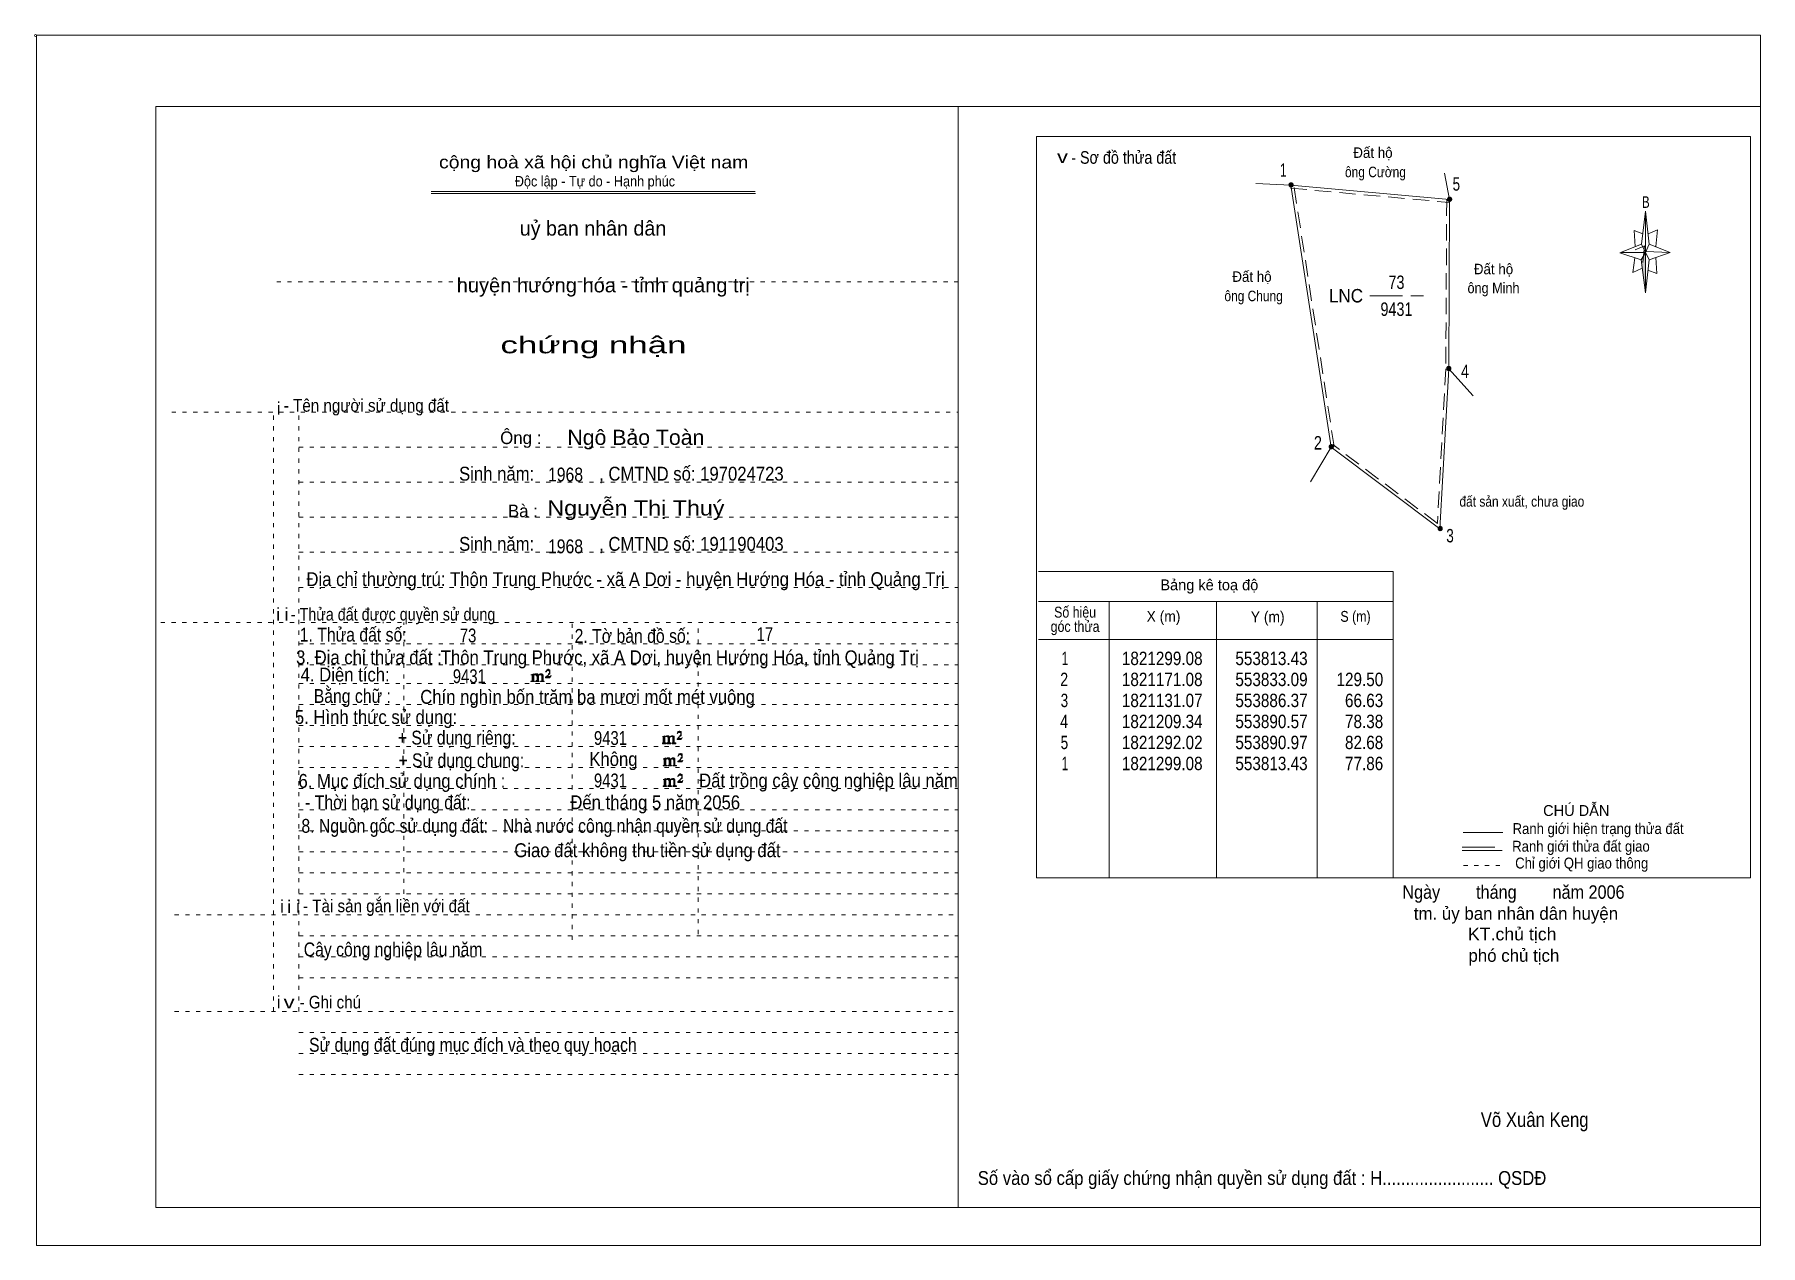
# Model space of a CAD drawing. Header units: centimetres. Extents: x -1.6 to 39.5, y -3.3 to 25.5.
import ezdxf
from ezdxf.enums import TextEntityAlignment as Align

# ---------------------------------------------------------------- set-up
doc = ezdxf.new("R2010")
doc.units = ezdxf.units.CM
doc.header["$LTSCALE"] = 0.13
for name, pattern in [('DOTTED', [1.5, 0.3, -1.2]), ('LONG_DASHED', [7.5, 6, -1.5]), ('MEDIUM_DASHED', [4.5, 3, -1.5])]:
    doc.linetypes.add(name, pattern=pattern)
for name, color, linetype, lineweight in [('1', 7, 'DOTTED', 13), ('10', 7, 'Continuous', 13), ('32', 7, 'LONG_DASHED', 13), ('33', 7, 'LONG_DASHED', 13), ('4', 7, 'Continuous', 13), ('5', 7, 'Continuous', 13), ('50', 7, 'Continuous', 13)]:
    doc.layers.add(name, color=color, linetype=linetype, lineweight=lineweight)
doc.layers.add('30', color=7, linetype='Continuous')

msp = doc.modelspace()

# ---------------------------------------------------------------- hatches: boundary and pattern name
at = {"layer": '32'}
for points in [[(28.386, 21.918, 1), (28.286, 21.918, 1)], [(32.16, 21.574, 1), (32.06, 21.574, 1)], [(32.141, 17.549, 1), (32.041, 17.549, 1)], [(29.343, 15.686, 1), (29.243, 15.686, 1)], [(31.936, 13.739, 1), (31.836, 13.739, 1)]]:
    msp.add_hatch(color=256, dxfattribs=at).paths.add_polyline_path(points)
at = {"layer": '5'}
msp.add_hatch(color=256, dxfattribs=at).paths.add_polyline_path([(36.77, 20.31), (36.77, 19.35), (36.67, 20.13)])
at = {"layer": '50'}
for points in [[(10.27, 10.13), (10.27, 10.12), (10.27, 10.11), (10.25, 10.11), (10.24, 10.11), (10.24, 10.1), (10.33, 10.1), (10.33, 10.11), (10.32, 10.11), (10.31, 10.11), (10.31, 10.12), (10.31, 10.13), (10.31, 10.24), (10.31, 10.25), (10.32, 10.26), (10.34, 10.26), (10.35, 10.26), (10.36, 10.26), (10.37, 10.25), (10.39, 10.22), (10.39, 10.13), (10.37, 10.12), (10.37, 10.11), (10.36, 10.11), (10.35, 10.11), (10.35, 10.1), (10.44, 10.1), (10.44, 10.11), (10.43, 10.11), (10.42, 10.11), (10.42, 10.12), (10.42, 10.13), (10.42, 10.24), (10.44, 10.26), (10.45, 10.26), (10.46, 10.26), (10.49, 10.26), (10.49, 10.25), (10.5, 10.24), (10.5, 10.22), (10.5, 10.13), (10.5, 10.12), (10.49, 10.11), (10.49, 10.11), (10.47, 10.11), (10.47, 10.1), (10.56, 10.1), (10.56, 10.11), (10.55, 10.11), (10.54, 10.11), (10.53, 10.12), (10.53, 10.13), (10.53, 10.2), (10.53, 10.25), (10.53, 10.26), (10.52, 10.27), (10.5, 10.28), (10.47, 10.28), (10.46, 10.28), (10.44, 10.27), (10.41, 10.25), (10.41, 10.26), (10.4, 10.28), (10.39, 10.28), (10.37, 10.28), (10.35, 10.28), (10.34, 10.28), (10.32, 10.26), (10.31, 10.26), (10.31, 10.25), (10.31, 10.25), (10.31, 10.26), (10.31, 10.28), (10.24, 10.26), (10.24, 10.26), (10.25, 10.26), (10.27, 10.25), (10.27, 10.24), (10.27, 10.23)], [(10.69, 10.19), (10.72, 10.24), (10.72, 10.24), (10.71, 10.22), (10.69, 10.22), (10.68, 10.22), (10.63, 10.22), (10.66, 10.26), (10.67, 10.27), (10.69, 10.28), (10.69, 10.3), (10.69, 10.32), (10.69, 10.34), (10.69, 10.35), (10.69, 10.37), (10.68, 10.38), (10.67, 10.38), (10.66, 10.39), (10.65, 10.39), (10.63, 10.38), (10.63, 10.38), (10.62, 10.37), (10.61, 10.35), (10.59, 10.33), (10.61, 10.33), (10.61, 10.35), (10.62, 10.35), (10.63, 10.36), (10.65, 10.36), (10.66, 10.36), (10.67, 10.35), (10.68, 10.35), (10.68, 10.32), (10.68, 10.3), (10.66, 10.28), (10.66, 10.26), (10.65, 10.25), (10.59, 10.2), (10.59, 10.19)], [(13.39, 8.66), (13.39, 8.65), (13.39, 8.64), (13.38, 8.64), (13.37, 8.64), (13.37, 8.62), (13.45, 8.62), (13.45, 8.64), (13.44, 8.64), (13.43, 8.64), (13.43, 8.65), (13.43, 8.66), (13.43, 8.77), (13.43, 8.78), (13.44, 8.79), (13.47, 8.79), (13.48, 8.79), (13.49, 8.79), (13.5, 8.78), (13.51, 8.74), (13.51, 8.66), (13.5, 8.65), (13.5, 8.64), (13.49, 8.64), (13.48, 8.64), (13.48, 8.62), (13.57, 8.62), (13.57, 8.64), (13.55, 8.64), (13.54, 8.64), (13.54, 8.65), (13.54, 8.66), (13.54, 8.77), (13.57, 8.79), (13.58, 8.79), (13.59, 8.79), (13.61, 8.79), (13.61, 8.78), (13.62, 8.77), (13.62, 8.74), (13.62, 8.66), (13.62, 8.65), (13.61, 8.64), (13.61, 8.64), (13.6, 8.64), (13.6, 8.62), (13.69, 8.62), (13.69, 8.64), (13.67, 8.64), (13.66, 8.64), (13.65, 8.65), (13.65, 8.66), (13.65, 8.73), (13.65, 8.78), (13.65, 8.79), (13.64, 8.8), (13.62, 8.81), (13.6, 8.81), (13.59, 8.81), (13.57, 8.8), (13.53, 8.78), (13.53, 8.79), (13.52, 8.81), (13.51, 8.81), (13.5, 8.81), (13.48, 8.81), (13.47, 8.81), (13.44, 8.79), (13.43, 8.79), (13.43, 8.78), (13.43, 8.78), (13.43, 8.79), (13.43, 8.81), (13.37, 8.79), (13.37, 8.79), (13.38, 8.79), (13.39, 8.78), (13.39, 8.77), (13.39, 8.76)], [(13.82, 8.72), (13.84, 8.77), (13.84, 8.77), (13.83, 8.74), (13.82, 8.74), (13.81, 8.74), (13.75, 8.74), (13.79, 8.79), (13.8, 8.8), (13.82, 8.81), (13.82, 8.83), (13.82, 8.84), (13.82, 8.87), (13.82, 8.88), (13.82, 8.9), (13.81, 8.91), (13.8, 8.91), (13.79, 8.92), (13.77, 8.92), (13.75, 8.91), (13.75, 8.91), (13.74, 8.9), (13.73, 8.88), (13.72, 8.86), (13.73, 8.86), (13.73, 8.88), (13.74, 8.88), (13.75, 8.89), (13.77, 8.89), (13.79, 8.89), (13.8, 8.88), (13.81, 8.88), (13.81, 8.84), (13.81, 8.83), (13.79, 8.81), (13.79, 8.79), (13.77, 8.78), (13.72, 8.73), (13.72, 8.72)], [(13.41, 8.12), (13.41, 8.11), (13.41, 8.1), (13.4, 8.1), (13.39, 8.1), (13.39, 8.09), (13.48, 8.09), (13.48, 8.1), (13.47, 8.1), (13.45, 8.1), (13.45, 8.11), (13.45, 8.12), (13.45, 8.23), (13.45, 8.24), (13.47, 8.26), (13.49, 8.26), (13.5, 8.26), (13.51, 8.26), (13.52, 8.24), (13.53, 8.21), (13.53, 8.12), (13.52, 8.11), (13.52, 8.1), (13.51, 8.1), (13.5, 8.1), (13.5, 8.09), (13.59, 8.09), (13.59, 8.1), (13.58, 8.1), (13.57, 8.1), (13.57, 8.11), (13.57, 8.12), (13.57, 8.23), (13.59, 8.26), (13.6, 8.26), (13.61, 8.26), (13.63, 8.26), (13.63, 8.24), (13.64, 8.23), (13.64, 8.21), (13.64, 8.12), (13.64, 8.11), (13.63, 8.1), (13.63, 8.1), (13.62, 8.1), (13.62, 8.09), (13.71, 8.09), (13.71, 8.1), (13.7, 8.1), (13.69, 8.1), (13.67, 8.11), (13.67, 8.12), (13.67, 8.2), (13.67, 8.24), (13.67, 8.26), (13.66, 8.27), (13.64, 8.28), (13.62, 8.28), (13.61, 8.28), (13.59, 8.27), (13.55, 8.24), (13.55, 8.26), (13.54, 8.28), (13.53, 8.28), (13.52, 8.28), (13.5, 8.28), (13.49, 8.28), (13.47, 8.26), (13.45, 8.26), (13.45, 8.24), (13.45, 8.24), (13.45, 8.26), (13.45, 8.28), (13.39, 8.26), (13.39, 8.26), (13.4, 8.26), (13.41, 8.24), (13.41, 8.23), (13.41, 8.22)], [(13.84, 8.19), (13.86, 8.23), (13.86, 8.23), (13.85, 8.21), (13.84, 8.21), (13.83, 8.21), (13.77, 8.21), (13.81, 8.26), (13.82, 8.27), (13.84, 8.28), (13.84, 8.3), (13.84, 8.31), (13.84, 8.33), (13.84, 8.34), (13.84, 8.37), (13.83, 8.38), (13.82, 8.38), (13.81, 8.39), (13.8, 8.39), (13.77, 8.38), (13.77, 8.38), (13.76, 8.37), (13.75, 8.34), (13.74, 8.32), (13.75, 8.32), (13.75, 8.34), (13.76, 8.34), (13.77, 8.36), (13.8, 8.36), (13.81, 8.36), (13.82, 8.34), (13.83, 8.34), (13.83, 8.31), (13.83, 8.3), (13.81, 8.28), (13.81, 8.26), (13.8, 8.24), (13.74, 8.2), (13.74, 8.19)], [(13.84, 7.7), (13.86, 7.75), (13.86, 7.75), (13.85, 7.72), (13.84, 7.72), (13.83, 7.72), (13.77, 7.72), (13.81, 7.77), (13.82, 7.78), (13.84, 7.79), (13.84, 7.81), (13.84, 7.82), (13.84, 7.85), (13.84, 7.86), (13.84, 7.88), (13.83, 7.89), (13.82, 7.89), (13.81, 7.9), (13.79, 7.9), (13.77, 7.89), (13.77, 7.89), (13.76, 7.88), (13.75, 7.86), (13.74, 7.84), (13.75, 7.84), (13.75, 7.86), (13.76, 7.86), (13.77, 7.87), (13.79, 7.87), (13.81, 7.87), (13.82, 7.86), (13.83, 7.86), (13.83, 7.82), (13.83, 7.81), (13.81, 7.79), (13.81, 7.77), (13.79, 7.76), (13.74, 7.71), (13.74, 7.7)], [(13.41, 7.64), (13.41, 7.63), (13.41, 7.62), (13.4, 7.62), (13.39, 7.62), (13.39, 7.6), (13.47, 7.6), (13.47, 7.62), (13.46, 7.62), (13.45, 7.62), (13.45, 7.63), (13.45, 7.64), (13.45, 7.75), (13.45, 7.76), (13.46, 7.77), (13.49, 7.77), (13.5, 7.77), (13.51, 7.77), (13.52, 7.76), (13.53, 7.72), (13.53, 7.64), (13.52, 7.63), (13.52, 7.62), (13.51, 7.62), (13.5, 7.62), (13.5, 7.6), (13.59, 7.6), (13.59, 7.62), (13.57, 7.62), (13.56, 7.62), (13.56, 7.63), (13.56, 7.64), (13.56, 7.75), (13.59, 7.77), (13.6, 7.77), (13.61, 7.77), (13.63, 7.77), (13.63, 7.76), (13.64, 7.75), (13.64, 7.72), (13.64, 7.64), (13.64, 7.63), (13.63, 7.62), (13.63, 7.62), (13.62, 7.62), (13.62, 7.6), (13.71, 7.6), (13.71, 7.62), (13.69, 7.62), (13.68, 7.62), (13.67, 7.63), (13.67, 7.64), (13.67, 7.71), (13.67, 7.76), (13.67, 7.77), (13.66, 7.78), (13.64, 7.79), (13.62, 7.79), (13.61, 7.79), (13.59, 7.78), (13.55, 7.76), (13.55, 7.77), (13.54, 7.79), (13.53, 7.79), (13.52, 7.79), (13.5, 7.79), (13.49, 7.79), (13.46, 7.77), (13.45, 7.77), (13.45, 7.76), (13.45, 7.76), (13.45, 7.77), (13.45, 7.79), (13.39, 7.77), (13.39, 7.77), (13.4, 7.77), (13.41, 7.76), (13.41, 7.75), (13.41, 7.74)]]:
    msp.add_hatch(color=256, dxfattribs=at).paths.add_polyline_path(points)

# ---------------------------------------------------------------- linework, layer by layer
at = {"layer": '1', "linetype": 'Continuous'}
for p, q in [((1.31, -2.42), (1.31, 23.78)), ((1.31, 23.78), (39.51, 23.78)), ((20.41, -2.42), (20.41, 23.78)), ((39.51, -2.42), (39.51, 23.78)), ((7.87, 21.76), (15.58, 21.76)), ((7.87, 21.71), (15.59, 21.71)), ((36.67, 20.13), (36.16, 20.3)), ((1.31, -2.42), (39.51, -2.42))]:
    msp.add_line(p, q, dxfattribs=at)
at = {"layer": '1'}
for p, q in [((4.19, 19.61), (20.41, 19.61)), ((1.69, 16.51), (20.41, 16.51)), ((4.11, 2.25), (4.11, 16.51)), ((4.72, 2.25), (4.72, 16.51)), ((4.72, 15.68), (20.41, 15.68)), ((4.72, 14.84), (20.41, 14.84)), ((4.72, 14.01), (20.41, 14.01)), ((4.72, 13.18), (20.41, 13.18)), ((4.72, 12.34), (20.41, 12.34)), ((1.43, 11.5), (20.41, 11.5)), ((7.22, 5.05), (7.22, 11.5)), ((11.22, 3.95), (11.22, 11.5)), ((14.22, 4.09), (14.22, 11.5)), ((4.72, 11), (20.41, 11)), ((4.72, 10.5), (20.41, 10.5)), ((4.72, 10.05), (20.41, 10.05)), ((4.72, 9.55), (20.41, 9.55)), ((4.72, 9.05), (20.41, 9.05)), ((4.72, 8.55), (20.41, 8.55)), ((4.72, 8.05), (20.41, 8.05)), ((4.72, 7.55), (20.41, 7.55)), ((4.72, 7.05), (20.41, 7.05)), ((4.72, 6.55), (20.41, 6.55)), ((4.72, 6.05), (20.41, 6.05)), ((4.72, 5.55), (20.41, 5.55)), ((4.72, 5.05), (20.41, 5.05)), ((1.76, 4.55), (20.41, 4.55)), ((4.72, 4.05), (20.41, 4.05)), ((4.72, 3.55), (20.41, 3.55)), ((4.72, 3.05), (20.41, 3.05)), ((1.76, 2.25), (20.41, 2.25)), ((4.72, 1.75), (20.41, 1.75)), ((4.72, 1.25), (20.41, 1.25)), ((4.72, 0.75), (20.41, 0.75))]:
    msp.add_line(p, q, dxfattribs=at)
at = {"layer": '1', "linetype": 'Continuous'}
msp.add_lwpolyline([(-1.53, -3.32), (39.51, -3.32), (39.51, 25.48), (-1.53, 25.48)], close=True, dxfattribs=at)
msp.add_lwpolyline([(36.68, 19.93), (36.47, 19.83), (36.52, 20.18)], dxfattribs=at)
at = {"layer": '10'}
for p, q in [((32.11, 21.57), (31.99, 22.2)), ((28.33, 21.91), (27.5, 21.95)), ((32.67, 16.9), (32.09, 17.54)), ((29.29, 15.68), (28.8, 14.85))]:
    msp.add_line(p, q, dxfattribs=at)
at = {"layer": '10', "linetype": 'MEDIUM_DASHED'}
for p, q in [((28.32, 21.84), (32.1, 21.5)), ((29.36, 15.69), (28.4, 21.92)), ((32.04, 21.57), (32.02, 17.54))]:
    msp.add_line(p, q, dxfattribs=at)
at = {"layer": '10'}
for points in [[(29.29, 15.68), (28.33, 21.91), (32.11, 21.57), (32.09, 17.54)], [(32.09, 17.54), (31.88, 13.73), (29.29, 15.68)]]:
    msp.add_lwpolyline(points, dxfattribs=at)
msp.add_lwpolyline([(32.09, 17.54), (31.88, 13.73), (29.29, 15.68), (28.33, 21.91), (32.11, 21.57)], close=True, dxfattribs=at)
at = {"layer": '10', "linetype": 'MEDIUM_DASHED'}
msp.add_lwpolyline([(32.02, 17.54), (31.82, 13.86), (29.33, 15.74)], dxfattribs=at)
at = {"layer": '32'}
for centre in [(28.336, 21.918), (32.11, 21.574), (32.091, 17.549), (29.293, 15.686), (31.886, 13.739)]:
    msp.add_circle(centre, 0.05, dxfattribs=at)
at = {"layer": '33'}
msp.add_line((30.21, 19.28), (31.49, 19.28), dxfattribs=at)
at = {"layer": '4'}
for p, q in [((22.32, 12.72), (30.77, 12.72)), ((30.77, 5.43), (30.77, 12.72)), ((22.32, 12), (30.77, 12)), ((24.01, 5.43), (24.01, 12)), ((26.56, 5.43), (26.56, 12)), ((28.96, 12), (28.96, 5.43)), ((22.32, 11.1), (30.77, 11.1)), ((32.43, 6.51), (33.38, 6.51)), ((32.41, 6.08), (33.36, 6.08))]:
    msp.add_line(p, q, dxfattribs=at)
at = {"layer": '4', "linetype": 'LONG_DASHED'}
msp.add_line((32.41, 6.16), (33.36, 6.16), dxfattribs=at)
at = {"layer": '4', "linetype": 'DOTTED'}
msp.add_line((32.44, 5.72), (33.43, 5.72), dxfattribs=at)
at = {"layer": '4'}
msp.add_lwpolyline([(22.28, 23.07), (39.27, 23.07), (39.27, 5.43), (22.28, 5.43)], close=True, dxfattribs=at)
msp.add_circle((-1.55, 25.47), 0.025, dxfattribs=at)
at = {"layer": '5'}
for p, q in [((36.68, 20.51), (36.77, 21.29)), ((36.86, 20.51), (37.36, 20.31)), ((37.02, 20.19), (37.04, 19.81)), ((36.86, 20.13), (36.77, 19.35)), ((37.04, 19.81), (36.83, 19.89))]:
    msp.add_line(p, q, dxfattribs=at)
for points in [[(36.77, 21.29), (36.86, 20.51), (36.77, 20.31)], [(36.77, 20.31), (36.18, 20.31), (36.68, 20.51), (36.86, 20.13), (37.36, 20.31), (36.77, 20.33)], [(36.77, 20.31), (36.77, 19.35), (36.67, 20.13)]]:
    msp.add_lwpolyline(points, close=True, dxfattribs=at)
for points in [[(36.71, 20.75), (36.5, 20.83), (36.53, 20.45)], [(36.84, 20.75), (37.06, 20.85), (37.02, 20.45)], [(36.77, 20.31), (36.68, 20.51), (36.18, 20.31)], [(36.53, 20.37), (36.75, 20.47), (36.71, 20.07)], [(36.77, 20.31), (36.86, 20.13), (37.36, 20.31)]]:
    msp.add_lwpolyline(points, dxfattribs=at)
at = {"layer": '50'}
for points in [[(10.27, 10.13), (10.27, 10.12), (10.27, 10.11), (10.25, 10.11), (10.24, 10.11), (10.24, 10.1), (10.33, 10.1), (10.33, 10.11), (10.32, 10.11), (10.31, 10.11), (10.31, 10.12), (10.31, 10.13), (10.31, 10.24), (10.31, 10.25), (10.32, 10.26), (10.34, 10.26), (10.35, 10.26), (10.36, 10.26), (10.37, 10.25), (10.39, 10.22), (10.39, 10.13), (10.37, 10.12), (10.37, 10.11), (10.36, 10.11), (10.35, 10.11), (10.35, 10.1), (10.44, 10.1), (10.44, 10.11), (10.43, 10.11), (10.42, 10.11), (10.42, 10.12), (10.42, 10.13), (10.42, 10.24), (10.44, 10.26), (10.45, 10.26), (10.46, 10.26), (10.49, 10.26), (10.49, 10.25), (10.5, 10.24), (10.5, 10.22), (10.5, 10.13), (10.5, 10.12), (10.49, 10.11), (10.49, 10.11), (10.47, 10.11), (10.47, 10.1), (10.56, 10.1), (10.56, 10.11), (10.55, 10.11), (10.54, 10.11), (10.53, 10.12), (10.53, 10.13), (10.53, 10.2), (10.53, 10.25), (10.53, 10.26), (10.52, 10.27), (10.5, 10.28), (10.47, 10.28), (10.46, 10.28), (10.44, 10.27), (10.41, 10.25), (10.41, 10.26), (10.4, 10.28), (10.39, 10.28), (10.37, 10.28), (10.35, 10.28), (10.34, 10.28), (10.32, 10.26), (10.31, 10.26), (10.31, 10.25), (10.31, 10.25), (10.31, 10.26), (10.31, 10.28), (10.24, 10.26), (10.24, 10.26), (10.25, 10.26), (10.27, 10.25), (10.27, 10.24), (10.27, 10.23)], [(10.69, 10.19), (10.72, 10.24), (10.72, 10.24), (10.71, 10.22), (10.69, 10.22), (10.68, 10.22), (10.63, 10.22), (10.66, 10.26), (10.67, 10.27), (10.69, 10.28), (10.69, 10.3), (10.69, 10.32), (10.69, 10.34), (10.69, 10.35), (10.69, 10.37), (10.68, 10.38), (10.67, 10.38), (10.66, 10.39), (10.65, 10.39), (10.63, 10.38), (10.63, 10.38), (10.62, 10.37), (10.61, 10.35), (10.59, 10.33), (10.61, 10.33), (10.61, 10.35), (10.62, 10.35), (10.63, 10.36), (10.65, 10.36), (10.66, 10.36), (10.67, 10.35), (10.68, 10.35), (10.68, 10.32), (10.68, 10.3), (10.66, 10.28), (10.66, 10.26), (10.65, 10.25), (10.59, 10.2), (10.59, 10.19)], [(13.39, 8.66), (13.39, 8.65), (13.39, 8.64), (13.38, 8.64), (13.37, 8.64), (13.37, 8.62), (13.45, 8.62), (13.45, 8.64), (13.44, 8.64), (13.43, 8.64), (13.43, 8.65), (13.43, 8.66), (13.43, 8.77), (13.43, 8.78), (13.44, 8.79), (13.47, 8.79), (13.48, 8.79), (13.49, 8.79), (13.5, 8.78), (13.51, 8.74), (13.51, 8.66), (13.5, 8.65), (13.5, 8.64), (13.49, 8.64), (13.48, 8.64), (13.48, 8.62), (13.57, 8.62), (13.57, 8.64), (13.55, 8.64), (13.54, 8.64), (13.54, 8.65), (13.54, 8.66), (13.54, 8.77), (13.57, 8.79), (13.58, 8.79), (13.59, 8.79), (13.61, 8.79), (13.61, 8.78), (13.62, 8.77), (13.62, 8.74), (13.62, 8.66), (13.62, 8.65), (13.61, 8.64), (13.61, 8.64), (13.6, 8.64), (13.6, 8.62), (13.69, 8.62), (13.69, 8.64), (13.67, 8.64), (13.66, 8.64), (13.65, 8.65), (13.65, 8.66), (13.65, 8.73), (13.65, 8.78), (13.65, 8.79), (13.64, 8.8), (13.62, 8.81), (13.6, 8.81), (13.59, 8.81), (13.57, 8.8), (13.53, 8.78), (13.53, 8.79), (13.52, 8.81), (13.51, 8.81), (13.5, 8.81), (13.48, 8.81), (13.47, 8.81), (13.44, 8.79), (13.43, 8.79), (13.43, 8.78), (13.43, 8.78), (13.43, 8.79), (13.43, 8.81), (13.37, 8.79), (13.37, 8.79), (13.38, 8.79), (13.39, 8.78), (13.39, 8.77), (13.39, 8.76)], [(13.82, 8.72), (13.84, 8.77), (13.84, 8.77), (13.83, 8.74), (13.82, 8.74), (13.81, 8.74), (13.75, 8.74), (13.79, 8.79), (13.8, 8.8), (13.82, 8.81), (13.82, 8.83), (13.82, 8.84), (13.82, 8.87), (13.82, 8.88), (13.82, 8.9), (13.81, 8.91), (13.8, 8.91), (13.79, 8.92), (13.77, 8.92), (13.75, 8.91), (13.75, 8.91), (13.74, 8.9), (13.73, 8.88), (13.72, 8.86), (13.73, 8.86), (13.73, 8.88), (13.74, 8.88), (13.75, 8.89), (13.77, 8.89), (13.79, 8.89), (13.8, 8.88), (13.81, 8.88), (13.81, 8.84), (13.81, 8.83), (13.79, 8.81), (13.79, 8.79), (13.77, 8.78), (13.72, 8.73), (13.72, 8.72)], [(13.41, 8.12), (13.41, 8.11), (13.41, 8.1), (13.4, 8.1), (13.39, 8.1), (13.39, 8.09), (13.48, 8.09), (13.48, 8.1), (13.47, 8.1), (13.45, 8.1), (13.45, 8.11), (13.45, 8.12), (13.45, 8.23), (13.45, 8.24), (13.47, 8.26), (13.49, 8.26), (13.5, 8.26), (13.51, 8.26), (13.52, 8.24), (13.53, 8.21), (13.53, 8.12), (13.52, 8.11), (13.52, 8.1), (13.51, 8.1), (13.5, 8.1), (13.5, 8.09), (13.59, 8.09), (13.59, 8.1), (13.58, 8.1), (13.57, 8.1), (13.57, 8.11), (13.57, 8.12), (13.57, 8.23), (13.59, 8.26), (13.6, 8.26), (13.61, 8.26), (13.63, 8.26), (13.63, 8.24), (13.64, 8.23), (13.64, 8.21), (13.64, 8.12), (13.64, 8.11), (13.63, 8.1), (13.63, 8.1), (13.62, 8.1), (13.62, 8.09), (13.71, 8.09), (13.71, 8.1), (13.7, 8.1), (13.69, 8.1), (13.67, 8.11), (13.67, 8.12), (13.67, 8.2), (13.67, 8.24), (13.67, 8.26), (13.66, 8.27), (13.64, 8.28), (13.62, 8.28), (13.61, 8.28), (13.59, 8.27), (13.55, 8.24), (13.55, 8.26), (13.54, 8.28), (13.53, 8.28), (13.52, 8.28), (13.5, 8.28), (13.49, 8.28), (13.47, 8.26), (13.45, 8.26), (13.45, 8.24), (13.45, 8.24), (13.45, 8.26), (13.45, 8.28), (13.39, 8.26), (13.39, 8.26), (13.4, 8.26), (13.41, 8.24), (13.41, 8.23), (13.41, 8.22)], [(13.84, 8.19), (13.86, 8.23), (13.86, 8.23), (13.85, 8.21), (13.84, 8.21), (13.83, 8.21), (13.77, 8.21), (13.81, 8.26), (13.82, 8.27), (13.84, 8.28), (13.84, 8.3), (13.84, 8.31), (13.84, 8.33), (13.84, 8.34), (13.84, 8.37), (13.83, 8.38), (13.82, 8.38), (13.81, 8.39), (13.8, 8.39), (13.77, 8.38), (13.77, 8.38), (13.76, 8.37), (13.75, 8.34), (13.74, 8.32), (13.75, 8.32), (13.75, 8.34), (13.76, 8.34), (13.77, 8.36), (13.8, 8.36), (13.81, 8.36), (13.82, 8.34), (13.83, 8.34), (13.83, 8.31), (13.83, 8.3), (13.81, 8.28), (13.81, 8.26), (13.8, 8.24), (13.74, 8.2), (13.74, 8.19)], [(13.84, 7.7), (13.86, 7.75), (13.86, 7.75), (13.85, 7.72), (13.84, 7.72), (13.83, 7.72), (13.77, 7.72), (13.81, 7.77), (13.82, 7.78), (13.84, 7.79), (13.84, 7.81), (13.84, 7.82), (13.84, 7.85), (13.84, 7.86), (13.84, 7.88), (13.83, 7.89), (13.82, 7.89), (13.81, 7.9), (13.79, 7.9), (13.77, 7.89), (13.77, 7.89), (13.76, 7.88), (13.75, 7.86), (13.74, 7.84), (13.75, 7.84), (13.75, 7.86), (13.76, 7.86), (13.77, 7.87), (13.79, 7.87), (13.81, 7.87), (13.82, 7.86), (13.83, 7.86), (13.83, 7.82), (13.83, 7.81), (13.81, 7.79), (13.81, 7.77), (13.79, 7.76), (13.74, 7.71), (13.74, 7.7)], [(13.41, 7.64), (13.41, 7.63), (13.41, 7.62), (13.4, 7.62), (13.39, 7.62), (13.39, 7.6), (13.47, 7.6), (13.47, 7.62), (13.46, 7.62), (13.45, 7.62), (13.45, 7.63), (13.45, 7.64), (13.45, 7.75), (13.45, 7.76), (13.46, 7.77), (13.49, 7.77), (13.5, 7.77), (13.51, 7.77), (13.52, 7.76), (13.53, 7.72), (13.53, 7.64), (13.52, 7.63), (13.52, 7.62), (13.51, 7.62), (13.5, 7.62), (13.5, 7.6), (13.59, 7.6), (13.59, 7.62), (13.57, 7.62), (13.56, 7.62), (13.56, 7.63), (13.56, 7.64), (13.56, 7.75), (13.59, 7.77), (13.6, 7.77), (13.61, 7.77), (13.63, 7.77), (13.63, 7.76), (13.64, 7.75), (13.64, 7.72), (13.64, 7.64), (13.64, 7.63), (13.63, 7.62), (13.63, 7.62), (13.62, 7.62), (13.62, 7.6), (13.71, 7.6), (13.71, 7.62), (13.69, 7.62), (13.68, 7.62), (13.67, 7.63), (13.67, 7.64), (13.67, 7.71), (13.67, 7.76), (13.67, 7.77), (13.66, 7.78), (13.64, 7.79), (13.62, 7.79), (13.61, 7.79), (13.59, 7.78), (13.55, 7.76), (13.55, 7.77), (13.54, 7.79), (13.53, 7.79), (13.52, 7.79), (13.5, 7.79), (13.49, 7.79), (13.46, 7.77), (13.45, 7.77), (13.45, 7.76), (13.45, 7.76), (13.45, 7.77), (13.45, 7.79), (13.39, 7.77), (13.39, 7.77), (13.4, 7.77), (13.41, 7.76), (13.41, 7.75), (13.41, 7.74)]]:
    msp.add_lwpolyline(points, close=True, dxfattribs=at)

# ---------------------------------------------------------------- texts
at = {"layer": '1'}
for s, height, width, p in [('cộng hoà xã hội chủ nghĩa Việt nam', 0.3, 1.15, (11.735, 22.31)), ('v', 0.3, 1.3, (22.895, 22.44)), ('- Sơ đồ thửa đất ', 0.3, 0.85, (24.4, 22.42)), ('Độc lập - Tự do - Hạnh phúc', 0.25, 0.9, (11.765, 21.88)), ('chứng nhận', 0.4, 1.55, (11.73, 17.91)), ('- Tên người sử dụng đất', 0.3, 0.9, (6.325, 16.52)), ('- Thửa đất được quyền sử dụng', 0.3, 0.85, (6.96, 11.55)), ('- Tài sản gắn liền với đất ', 0.3, 0.9, (6.85, 4.61)), ('v', 0.3, 1.3, (4.485, 2.32)), ('- Ghi chú', 0.3, 0.9, (5.465, 2.32))]:
    msp.add_text(s, height=height, dxfattribs=dict(at, width=width)).set_placement(p, align=Align.CENTER)
for s, height, p in [('uỷ ban nhân dân', 0.35, (11.72, 20.71)), ('i', 0.3, (4.235, 16.45)), ('i', 0.3, (4.225, 11.55)), ('i', 0.3, (4.425, 11.55)), ('i', 0.3, (4.315, 4.6)), ('i', 0.3, (4.485, 4.59)), ('i', 0.3, (4.695, 4.6)), ('i', 0.3, (4.235, 2.32))]:
    msp.add_text(s, height=height, dxfattribs=at).set_placement(p, align=Align.CENTER)
at = {"layer": '10'}
for s, height, width, p in [('Đất hộ', 0.25, 0.95, (30.285, 22.56)), ('ông Cường', 0.25, 0.85, (30.345, 22.1)), ('Đất hộ', 0.25, 0.95, (27.405, 19.61)), ('Đất hộ', 0.25, 0.95, (33.155, 19.79)), ('ông Chung', 0.25, 0.85, (27.445, 19.15)), ('ông Minh', 0.25, 0.9, (33.155, 19.34)), ('đất sản xuất, chưa giao', 0.25, 0.85, (33.83, 14.26)), ('Võ Xuân Keng', 0.35, 0.85, (34.135, -0.5))]:
    msp.add_text(s, height=height, dxfattribs=dict(at, width=width)).set_placement(p, align=Align.CENTER)
at = {"layer": '30'}
for s, width, p in [('1', 0.65, (23.03, 10.49)), ('1821299.08', 0.85, (26.23, 10.49)), ('553813.43', 0.85, (28.73, 10.49)), ('553813.43', 0.85, (28.73, 10.49)), ('2', 0.8, (23.03, 9.99)), ('1821171.08', 0.85, (26.23, 9.99)), ('553833.09', 0.85, (28.73, 9.99)), ('129.50', 0.85, (30.53, 9.99)), ('3', 0.75, (23.03, 9.49)), ('1821131.07', 0.85, (26.23, 9.49)), ('553886.37', 0.85, (28.73, 9.49)), ('66.63', 0.85, (30.53, 9.49)), ('4', 0.8, (23.03, 8.99)), ('1821209.34', 0.85, (26.23, 8.99)), ('553890.57', 0.85, (28.73, 8.99)), ('78.38', 0.85, (30.53, 8.99)), ('5', 0.75, (23.03, 8.49)), ('1821292.02', 0.85, (26.23, 8.49)), ('553890.97', 0.85, (28.73, 8.49)), ('82.68', 0.85, (30.53, 8.49)), ('1', 0.65, (23.03, 7.99)), ('1821299.08', 0.85, (26.23, 7.99)), ('553813.43', 0.85, (28.73, 7.99)), ('77.86', 0.85, (30.53, 7.99))]:
    msp.add_text(s, height=0.32, dxfattribs=dict(at, width=width)).set_placement(p, align=Align.RIGHT)
at = {"layer": '32'}
for s, width, p in [('1', 0.65, (28.15, 22.11)), ('5', 0.75, (32.27, 21.78)), ('4', 0.8, (32.475, 17.32)), ('2', 0.8, (28.975, 15.62)), ('3', 0.75, (32.12, 13.41))]:
    msp.add_text(s, height=0.32, dxfattribs=dict(at, width=width)).set_placement(p, align=Align.CENTER)
at = {"layer": '33', "width": 0.8}
for s, p in [('73', (30.845, 19.44)), ('9431', (30.845, 18.8))]:
    msp.add_text(s, height=0.32, dxfattribs=at).set_placement(p, align=Align.CENTER)
at = {"layer": '33', "width": 0.95}
msp.add_text('LNC', height=0.32, dxfattribs=at).set_placement((30.05, 19.12), align=Align.RIGHT)
at = {"layer": '4'}
for s, p in [('Bảng kê toạ độ', (26.39, 12.27)), ('CHÚ DẪN', (35.125, 6.9))]:
    msp.add_text(s, height=0.2591, dxfattribs=at).set_placement(p, align=Align.CENTER)
for s, width, p in [('góc thửa', 0.85, (23.195, 11.28)), ('Số hiệu', 0.85, (23.195, 11.62)), ('X (m)', 0.95, (25.3, 11.52)), ('Y (m)', 0.95, (27.78, 11.51)), ('S (m)', 0.85, (29.87, 11.52)), ('Ranh giới hiện trạng thửa đất', 0.9, (35.645, 6.47)), ('Ranh giới thửa đất giao ', 0.9, (35.28, 6.05)), ('Chỉ giới QH giao thông', 0.9, (35.255, 5.65))]:
    msp.add_text(s, height=0.2591, dxfattribs=dict(at, width=width)).set_placement(p, align=Align.CENTER)
at = {"layer": '5', "width": 0.75}
msp.add_text('B', height=0.276, dxfattribs=at).set_placement((36.78, 21.37), align=Align.CENTER)
at = {"layer": '50'}
for s, height, width, p in [('  huyện hướng hóa - tỉnh quảng trị', 0.34, 1.05, (11.83, 19.36)), ('Ngô Bảo Toàn', 0.36, 1.05, (12.74, 15.73)), ('Sinh năm:              , CMTND số: 197024723', 0.33, 0.9, (12.395, 14.88)), ('1968', 0.33, 0.85, (11.065, 14.86)), ('Nguyễn Thị Thuý', 0.36, 1.15, (12.74, 14.05)), ('Sinh năm:              , CMTND số: 191190403', 0.33, 0.9, (12.395, 13.21)), ('1968', 0.33, 0.85, (11.065, 13.15)), ('Địa chỉ thường trú: Thôn Trung Phước - xã A Dơi - huyện Hướng Hóa - tỉnh Quảng Trị', 0.33, 0.9, (12.495, 12.37)), ('1. Thửa đất số:  ', 0.33, 0.85, (6.115, 11.05)), ('73', 0.33, 0.8, (8.745, 11.03)), ('2. Tờ bản đồ số:  ', 0.33, 0.85, (12.76, 11.02)), ('17', 0.33, 0.8, (15.81, 11.06)), ('3. Địa chỉ thửa đất : ', 0.33, 0.9, (6.44, 10.51)), ('Thôn Trung Phước, xã A Dơi, huyện Hướng Hóa, tỉnh Quảng Trị', 0.33, 0.9, (13.785, 10.51)), ('4. Diện tích: ', 0.33, 0.9, (5.875, 10.1)), ('9431', 0.33, 0.8, (8.775, 10.06)), ('Bằng chữ :', 0.33, 0.85, (5.99, 9.59)), ('Chín nghìn bốn trăm ba mươi mốt mét vuông', 0.33, 0.9, (11.59, 9.57)), ('5. Hình thức sử dụng:', 0.33, 0.9, (6.555, 9.09)), ('+ Sử dụng riêng:', 0.33, 0.85, (8.475, 8.6)), ('9431', 0.33, 0.8, (12.135, 8.59)), ('+ Sử dụng chung:', 0.33, 0.85, (8.585, 8.06)), ('Không', 0.33, 0.9, (12.205, 8.09)), ('6. Mục đích sử dụng chính :', 0.33, 0.9, (7.17, 7.57)), ('9431', 0.33, 0.8, (12.135, 7.58)), ('Đất trồng cây công nghiệp lâu năm', 0.33, 0.9, (17.325, 7.58)), ('- Thời hạn sử dụng đất:', 0.33, 0.85, (6.835, 7.06)), ('Đến tháng 5 năm 2056', 0.33, 0.9, (13.2, 7.06)), ('8. Nguồn gốc sử dụng đất:', 0.33, 0.85, (7, 6.5)), ('Nhà nước công nhận quyền sử dụng đất ', 0.33, 0.85, (13.015, 6.5)), ('Giao đất không thu tiền sử dụng đất', 0.33, 0.9, (13.015, 5.92)), ('Ngày        tháng        năm 2006', 0.32, 0.9, (33.63, 4.93)), ('KT.chủ tịch', 0.3, 1.05, (33.6, 3.94)), ('Cây công nghiệp lâu năm', 0.33, 0.85, (6.96, 3.56)), ('Sử dụng đất đúng mục đích và theo quy hoạch', 0.33, 0.85, (8.86, 1.29)), ('Số vào sổ cấp giấy chứng nhận quyền sử dụng đất : H........................ QSDĐ', 0.33, 0.9, (27.645, -1.88))]:
    msp.add_text(s, height=height, dxfattribs=dict(at, width=width)).set_placement(p, align=Align.CENTER)
for s, p in [('Ông :', (10, 15.75)), ('Bà :', (10.05, 14.01)), ('tm. ủy ban nhân dân huyện ', (33.745, 4.43)), ('phó chủ tịch', (33.64, 3.43))]:
    msp.add_text(s, height=0.3, dxfattribs=at).set_placement(p, align=Align.CENTER)

doc.saveas('drawing.dxf')
